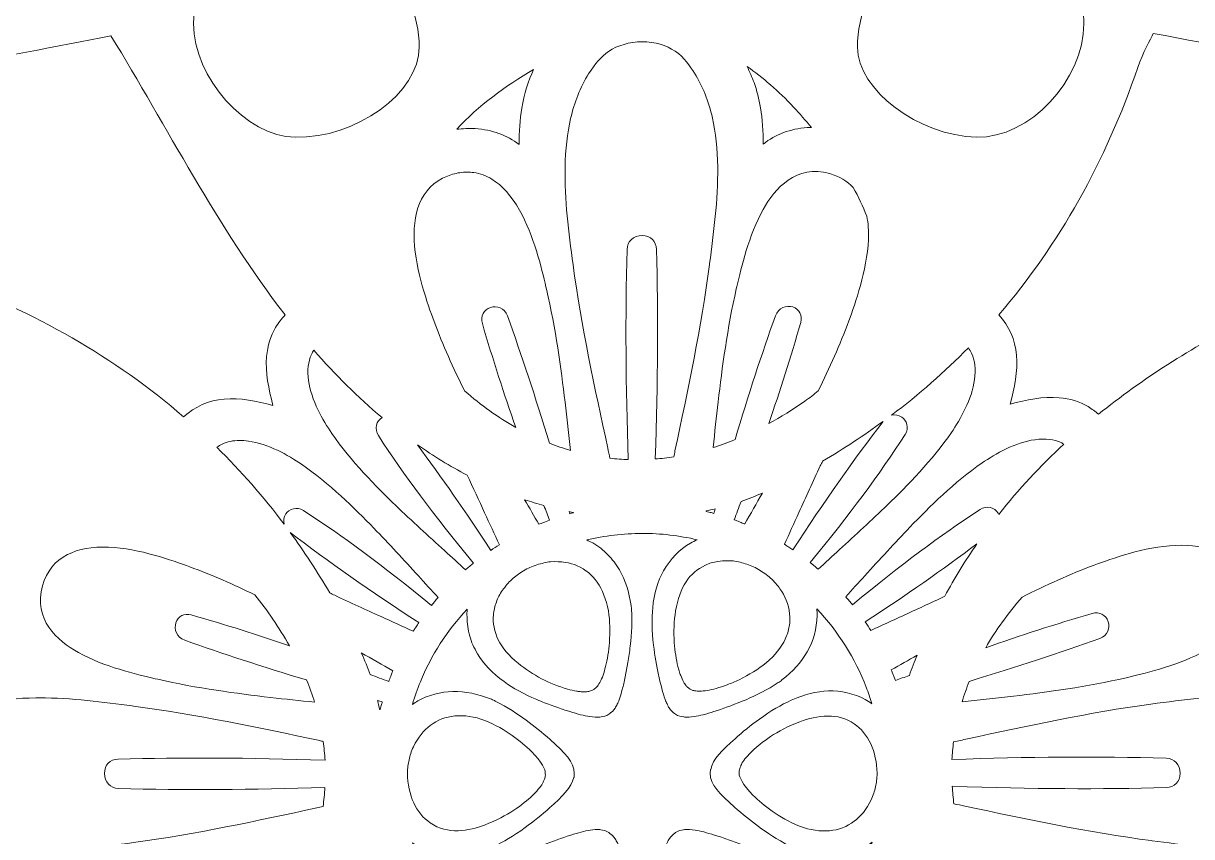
# Model space of a CAD drawing. Extents: x 49 to 10099, y -910 to -90.
# Drawn here: x 2683.6 to 2880.8, y -510.7 to -373.5 of the extents above; entities that cross this region are included whole.
import ezdxf

# ---------------------------------------------------------------- set-up
doc = ezdxf.new("R2010")
doc.units = 0
doc.header["$MEASUREMENT"] = 0
doc.layers.add('Layer 1', color=7, linetype='Continuous')

# ---------------------------------------------------------------- blocks, each defined once
blk = doc.blocks.new('block 2')
at = {"layer": 'Layer 1', "lineweight": 0}
for points, knots in [([(3211.48, -226.33), (3193.85, -186.9), (3166.75, -153.49), (3133.11, -129.71), (3098.04, -104.91), (3057.53, -91.8), (3015.95, -91.8), (2968.05, -91.8), (2920.03, -109.39), (2877.06, -142.66), (2844.36, -167.98), (2814.49, -202.19), (2788, -244.61), (2761.52, -202.2), (2731.66, -168), (2698.95, -142.67), (2655.98, -109.4), (2607.95, -91.81), (2560.04, -91.8), (2518.47, -91.8), (2477.96, -104.91), (2442.9, -129.69), (2409.25, -153.47), (2382.15, -186.88), (2364.52, -226.31), (2343.14, -274.13), (2336.87, -327.84), (2346.41, -381.63), (2356.97, -441.15), (2385.77, -497.53), (2432, -549.22), (2585.89, -721.22), (2762.96, -885.08), (2764.74, -886.72), (2764.74, -886.72), (2788.01, -908.2), (2788.01, -908.2), (2788.01, -908.2), (2811.28, -886.71), (2811.28, -886.71), (2813.05, -885.08), (2990.13, -721.22), (3144.01, -549.22), (3182.92, -505.72), (3209.48, -458.9), (3223.2, -409.67), (3223.21, -409.68), (3223.21, -409.68), (3223.22, -409.68), (3223.22, -409.66), (3223.22, -409.65), (3223.21, -409.63), (3225.79, -400.39), (3227.92, -391.06), (3229.59, -381.65), (3239.12, -327.86), (3232.86, -274.15), (3211.48, -226.33)], [0, 0, 0, 0, 1, 1, 1, 2, 2, 2, 3, 3, 3, 4, 4, 4, 5, 5, 5, 6, 6, 6, 7, 7, 7, 8, 8, 8, 9, 9, 9, 10, 10, 10, 11, 11, 11, 12, 12, 12, 13, 13, 13, 14, 14, 14, 15, 15, 15, 16, 16, 16, 17, 17, 17, 18, 18, 18, 19, 19, 19, 19]), ([(2729.46, -392.68), (2721.16, -392.52), (2712.33, -382.64), (2712.29, -373.47), (2712.24, -363.26), (2721.71, -353.91), (2731.6, -354.41), (2740.7, -354.87), (2750.41, -366.77), (2750.39, -377.46), (2750.39, -385.16), (2739.76, -392.89), (2729.46, -392.68)], [0, 0, 0, 0, 1, 1, 1, 2, 2, 2, 3, 3, 3, 4, 4, 4, 4]), ([(2844.46, -392.66), (2834.66, -392.43), (2824.39, -384.67), (2824.34, -377.46), (2824.26, -366.59), (2835, -354.18), (2844.29, -354.42), (2854.18, -354.68), (2862.57, -363.41), (2862.58, -373.45), (2862.58, -383.08), (2853.34, -392.88), (2844.46, -392.66)], [0, 0, 0, 0, 1, 1, 1, 2, 2, 2, 3, 3, 3, 4, 4, 4, 4]), ([(2668.62, -381.33), (2668.62, -381.33), (2668.62, -381.33), (2668.62, -381.33), (2679.47, -379.22), (2689.24, -377.33), (2698.37, -375.56), (2707.76, -390.85), (2716.34, -407.86), (2727.76, -422.67), (2727.17, -423.3), (2726.63, -423.99), (2726.14, -424.77), (2725.3, -426.21), (2724.81, -427.81), (2724.63, -429.68), (2724.4, -432.39), (2725, -435.18), (2725.71, -437.92), (2722.97, -437.21), (2720.16, -436.61), (2717.48, -436.87), (2714.84, -437.09), (2712.56, -438.11), (2710.64, -439.86), (2699.08, -429.88), (2685.51, -422.11), (2670.14, -416.43), (2668.25, -415.73), (2666.36, -415.04), (2664.49, -414.28), (2663.58, -413.91), (2662.73, -413.4), (2662.61, -413.34), (2664.66, -402.85), (2666.66, -392.58), (2668.81, -381.52)], [0, 0, 0, 0, 1, 1, 1, 2, 2, 2, 3, 3, 3, 4, 4, 4, 5, 5, 5, 6, 6, 6, 7, 7, 7, 8, 8, 8, 9, 9, 9, 10, 10, 10, 11, 11, 11, 12, 12, 12, 12]), ([(2782.22, -445.14), (2780.02, -435.01), (2777.75, -424.54), (2776.35, -414.19), (2775.59, -408.64), (2774.91, -403.21), (2775.01, -397.78), (2775.07, -394.72), (2775.38, -392.02), (2775.95, -389.53), (2775.95, -389.53), (2775.95, -389.53), (2775.95, -389.53), (2776.27, -388.15), (2776.68, -386.83), (2777.16, -385.6), (2777.67, -384.33), (2778.28, -383.1), (2778.99, -381.96), (2780.05, -380.26), (2781.12, -379.06), (2782.36, -378.19), (2783.93, -377.14), (2785.84, -376.59), (2788.02, -376.56), (2790.25, -376.59), (2792.07, -377.12), (2793.58, -378.14), (2795.1, -379.21), (2796.14, -380.7), (2796.87, -381.88), (2798.26, -384.09), (2799.24, -386.56), (2799.89, -389.43), (2800.44, -391.91), (2800.73, -394.62), (2800.77, -397.7), (2800.83, -403.28), (2800.07, -408.97), (2799.4, -413.99), (2799.4, -413.99), (2799.38, -414.15), (2799.38, -414.15), (2798, -424.68), (2795.74, -435.32), (2793.56, -445.61), (2793.49, -445.95), (2793.42, -446.28), (2793.35, -446.62), (2792.3, -446.78), (2791.26, -446.89), (2790.23, -446.97), (2790.67, -433.69), (2790.73, -422.52), (2790.43, -411.61), (2790.4, -410.21), (2789.46, -409.28), (2788.02, -409.25), (2786.56, -409.27), (2785.51, -410.24), (2785.48, -411.61), (2785.17, -422.94), (2785.24, -434.62), (2785.68, -447.08), (2784.64, -447.05), (2783.61, -446.97), (2782.58, -446.86), (2782.46, -446.28), (2782.34, -445.71), (2782.22, -445.14)], [0, 0, 0, 0, 1, 1, 1, 2, 2, 2, 3, 3, 3, 4, 4, 4, 5, 5, 5, 6, 6, 6, 7, 7, 7, 8, 8, 8, 9, 9, 9, 10, 10, 10, 11, 11, 11, 12, 12, 12, 13, 13, 13, 14, 14, 14, 15, 15, 15, 16, 16, 16, 17, 17, 17, 18, 18, 18, 19, 19, 19, 20, 20, 20, 21, 21, 21, 22, 22, 22, 23, 23, 23, 23]), ([(2871.68, -380.88), (2872.53, -378.4), (2873.86, -376.09), (2874.29, -375.15), (2884.93, -377.16), (2895.08, -379.07), (2905.65, -381.06), (2905.65, -381.06), (2906.09, -380.62), (2906.09, -380.62), (2908.07, -391.59), (2909.95, -401.97), (2911.97, -413.09), (2905.78, -416), (2897.59, -419.54), (2889.66, -423.61), (2880.69, -428.22), (2872.43, -433.45), (2865.03, -439.43), (2864.49, -438.97), (2863.92, -438.53), (2863.29, -438.14), (2861.85, -437.29), (2860.25, -436.8), (2858.38, -436.63), (2855.67, -436.39), (2852.88, -436.99), (2850.14, -437.71), (2850.85, -434.96), (2851.46, -432.16), (2851.2, -429.47), (2850.97, -426.84), (2849.96, -424.56), (2848.21, -422.64), (2858.4, -410.78), (2866.22, -396.8), (2871.68, -380.88)], [0, 0, 0, 0, 1, 1, 1, 2, 2, 2, 3, 3, 3, 4, 4, 4, 5, 5, 5, 6, 6, 6, 7, 7, 7, 8, 8, 8, 9, 9, 9, 10, 10, 10, 11, 11, 11, 12, 12, 12, 12]), ([(2767.7, -387.78), (2767.38, -389.71), (2767.23, -391.76), (2767.26, -393.92), (2765.19, -392.31), (2762.74, -391.42), (2759.81, -391.22), (2758.78, -391.16), (2757.75, -391.21), (2756.72, -391.33), (2760.42, -387.31), (2764.92, -384.06), (2769.71, -381.22), (2768.79, -383.16), (2768.11, -385.35), (2767.7, -387.78)], [0, 0, 0, 0, 1, 1, 1, 2, 2, 2, 3, 3, 3, 4, 4, 4, 5, 5, 5, 5]), ([(2815.89, -391.04), (2813, -391.26), (2810.54, -392.17), (2808.45, -393.84), (2808.47, -391.68), (2808.31, -389.63), (2807.99, -387.71), (2807.73, -386.22), (2807.37, -384.79), (2806.91, -383.45), (2806.57, -382.5), (2806.16, -381.61), (2805.72, -380.75), (2808.4, -382.58), (2811.02, -384.86), (2813.57, -387.59), (2814.59, -388.69), (2815.61, -389.84), (2816.6, -391.02), (2816.37, -391.03), (2816.13, -391.03), (2815.89, -391.04)], [0, 0, 0, 0, 1, 1, 1, 2, 2, 2, 3, 3, 3, 4, 4, 4, 5, 5, 5, 6, 6, 6, 7, 7, 7, 7]), ([(2819.68, -398.8), (2821.32, -399.29), (2822.65, -400.09), (2823.66, -401.17), (2824.52, -402.74), (2825.29, -404.35), (2825.93, -405.97), (2826.17, -407.18), (2826.26, -408.51), (2826.2, -409.95), (2825.97, -415.21), (2823.97, -420.72), (2822.9, -423.68), (2821.43, -427.67), (2819.66, -431.6), (2817.74, -435.48), (2817.01, -436.07), (2816.27, -436.65), (2815.49, -437.21), (2813.46, -438.63), (2811.42, -439.89), (2809.39, -441.01), (2811.25, -435.56), (2813.11, -429.78), (2814.78, -423.93), (2815.12, -422.77), (2814.56, -421.68), (2813.45, -421.32), (2812.38, -420.99), (2810.98, -421.45), (2810.51, -422.81), (2808.19, -429.28), (2805.97, -436.11), (2803.69, -443.71), (2802.46, -444.21), (2801.23, -444.66), (2800, -445.05), (2800.28, -442.47), (2800.55, -439.88), (2800.85, -437.31), (2801.51, -431.61), (2802.4, -424.89), (2803.91, -418.26), (2803.91, -418.26), (2804.01, -417.84), (2804.01, -417.84), (2804.76, -414.62), (2806.02, -409.23), (2808.43, -404.88), (2808.43, -404.88), (2808.43, -404.88), (2808.43, -404.88), (2810.44, -401.25), (2814.03, -397.24), (2819.68, -398.8)], [0, 0, 0, 0, 1, 1, 1, 2, 2, 2, 3, 3, 3, 4, 4, 4, 5, 5, 5, 6, 6, 6, 7, 7, 7, 8, 8, 8, 9, 9, 9, 10, 10, 10, 11, 11, 11, 12, 12, 12, 13, 13, 13, 14, 14, 14, 15, 15, 15, 16, 16, 16, 17, 17, 17, 18, 18, 18, 18]), ([(2771.79, -417.92), (2771.79, -417.92), (2771.89, -418.34), (2771.89, -418.34), (2773.43, -424.97), (2774.33, -431.68), (2775.01, -437.36), (2775.01, -437.36), (2775.93, -445.53), (2775.93, -445.53), (2774.73, -445.18), (2773.53, -444.79), (2772.36, -444.33), (2769.99, -436.48), (2767.68, -429.45), (2765.28, -422.82), (2764.79, -421.45), (2763.45, -421.07), (2762.43, -421.4), (2761.28, -421.77), (2760.7, -422.9), (2761.05, -424.09), (2762.8, -430.11), (2764.74, -436.05), (2766.68, -441.64), (2763.71, -439.97), (2760.83, -437.91), (2758.07, -435.5), (2756.15, -431.65), (2754.37, -427.73), (2752.9, -423.76), (2751.81, -420.81), (2749.8, -415.32), (2749.56, -410.07), (2749.43, -407.31), (2749.84, -404.98), (2750.79, -403.14), (2750.79, -403.14), (2750.8, -403.13), (2750.8, -403.13), (2751.83, -401.06), (2753.59, -399.64), (2756.04, -398.92), (2756.83, -398.68), (2757.65, -398.57), (2758.47, -398.57), (2758.86, -398.57), (2759.24, -398.59), (2759.63, -398.64), (2760.7, -398.78), (2761.71, -399.15), (2762.65, -399.74), (2764.39, -400.81), (2765.96, -402.57), (2767.32, -404.97), (2769.74, -409.3), (2771.02, -414.7), (2771.79, -417.92)], [0, 0, 0, 0, 1, 1, 1, 2, 2, 2, 3, 3, 3, 4, 4, 4, 5, 5, 5, 6, 6, 6, 7, 7, 7, 8, 8, 8, 9, 9, 9, 10, 10, 10, 11, 11, 11, 12, 12, 12, 13, 13, 13, 14, 14, 14, 15, 15, 15, 16, 16, 16, 17, 17, 17, 18, 18, 18, 19, 19, 19, 19]), ([(2732.21, -429.33), (2732.21, -429.33), (2732.22, -429.32), (2732.22, -429.32), (2732.33, -429.07), (2732.48, -428.84), (2732.63, -428.61), (2736.19, -432.71), (2740.01, -436.54), (2744.12, -439.99), (2743.65, -440.27), (2743.31, -440.73), (2743.19, -441.28), (2743.04, -441.87), (2743.16, -442.5), (2743.5, -443.02), (2747.91, -449.78), (2752.74, -456.27), (2759.56, -464.55), (2759.34, -464.72), (2759.12, -464.9), (2758.9, -465.09), (2758.68, -465.29), (2758.45, -465.49), (2758.22, -465.69), (2757.05, -464.61), (2755.86, -463.53), (2754.66, -462.44), (2751.95, -459.97), (2749.15, -457.42), (2746.47, -454.85), (2743.13, -451.63), (2738.87, -447.33), (2735.65, -442.67), (2734.11, -440.43), (2732.18, -437.07), (2731.72, -433.74), (2731.48, -431.99), (2731.64, -430.51), (2732.21, -429.33)], [0, 0, 0, 0, 1, 1, 1, 2, 2, 2, 3, 3, 3, 4, 4, 4, 5, 5, 5, 6, 6, 6, 7, 7, 7, 8, 8, 8, 9, 9, 9, 10, 10, 10, 11, 11, 11, 12, 12, 12, 13, 13, 13, 13]), ([(2843.61, -429.14), (2844.19, -430.35), (2844.35, -431.83), (2844.11, -433.56), (2843.65, -436.92), (2841.73, -440.28), (2840.2, -442.52), (2836.99, -447.19), (2832.76, -451.49), (2829.43, -454.72), (2826.78, -457.28), (2824.02, -459.81), (2821.35, -462.26), (2820.14, -463.37), (2818.92, -464.48), (2817.73, -465.59), (2817.5, -465.38), (2817.26, -465.17), (2817, -464.95), (2817, -464.95), (2816.38, -464.46), (2816.38, -464.46), (2823.19, -456.13), (2828.01, -449.62), (2832.4, -442.84), (2832.73, -442.33), (2832.84, -441.73), (2832.71, -441.16), (2832.58, -440.61), (2832.23, -440.13), (2831.82, -439.89), (2831.31, -439.53), (2830.68, -439.45), (2830.1, -439.59), (2834.74, -436.09), (2839.06, -432.29), (2843.07, -428.2), (2843.27, -428.5), (2843.46, -428.81), (2843.61, -429.14)], [0, 0, 0, 0, 1, 1, 1, 2, 2, 2, 3, 3, 3, 4, 4, 4, 5, 5, 5, 6, 6, 6, 7, 7, 7, 8, 8, 8, 9, 9, 9, 10, 10, 10, 11, 11, 11, 12, 12, 12, 13, 13, 13, 13]), ([(2812.77, -461.85), (2812.57, -461.74), (2812.38, -461.61), (2812.19, -461.48), (2812.13, -461.44), (2812.08, -461.41), (2812.02, -461.37), (2812.84, -459.6), (2813.66, -457.8), (2814.48, -455.99), (2815.65, -453.42), (2816.85, -450.76), (2818.09, -448.14), (2818.21, -447.88), (2818.34, -447.61), (2818.47, -447.35), (2822.03, -445.25), (2825.44, -443.01), (2828.69, -440.62), (2823.8, -446.98), (2818.68, -454.26), (2813.47, -462.3), (2813.24, -462.15), (2813.01, -461.99), (2812.77, -461.85)], [0, 0, 0, 0, 1, 1, 1, 2, 2, 2, 3, 3, 3, 4, 4, 4, 5, 5, 5, 6, 6, 6, 7, 7, 7, 8, 8, 8, 8]), ([(2848.19, -456.33), (2848.15, -456.26), (2848.12, -456.19), (2848.08, -456.12), (2847.81, -455.65), (2847.34, -455.31), (2846.79, -455.18), (2846.2, -455.04), (2845.56, -455.16), (2845.04, -455.5), (2838.28, -459.91), (2831.8, -464.74), (2823.51, -471.56), (2823.34, -471.34), (2823.17, -471.12), (2822.97, -470.9), (2822.77, -470.67), (2822.57, -470.44), (2822.38, -470.22), (2823.45, -469.05), (2824.53, -467.86), (2825.61, -466.67), (2828.08, -463.96), (2830.64, -461.15), (2833.22, -458.47), (2836.44, -455.12), (2840.73, -450.87), (2845.39, -447.65), (2847.63, -446.1), (2851, -444.17), (2854.32, -443.72), (2854.32, -443.72), (2854.33, -443.72), (2854.33, -443.72), (2856.07, -443.48), (2857.56, -443.64), (2858.75, -444.21), (2858.9, -444.29), (2859.05, -444.39), (2859.2, -444.47), (2855.21, -448.16), (2851.53, -452.1), (2848.19, -456.33)], [0, 0, 0, 0, 1, 1, 1, 2, 2, 2, 3, 3, 3, 4, 4, 4, 5, 5, 5, 6, 6, 6, 7, 7, 7, 8, 8, 8, 9, 9, 9, 10, 10, 10, 11, 11, 11, 12, 12, 12, 13, 13, 13, 14, 14, 14, 14]), ([(2730.52, -447.87), (2735.2, -451.07), (2739.5, -455.3), (2742.72, -458.63), (2745.28, -461.28), (2747.81, -464.04), (2750.25, -466.71), (2751.37, -467.92), (2752.48, -469.14), (2753.59, -470.33), (2753.39, -470.57), (2753.18, -470.81), (2752.95, -471.06), (2752.95, -471.06), (2752.46, -471.68), (2752.46, -471.68), (2744.13, -464.87), (2737.63, -460.06), (2730.84, -455.67), (2730.33, -455.33), (2729.73, -455.22), (2729.16, -455.36), (2728.62, -455.49), (2728.14, -455.84), (2727.9, -456.25), (2727.53, -456.77), (2727.45, -457.4), (2727.61, -457.99), (2724.11, -453.34), (2720.31, -449), (2716.23, -444.99), (2716.52, -444.79), (2716.82, -444.61), (2717.15, -444.46), (2717.99, -444.05), (2718.98, -443.85), (2720.09, -443.85), (2720.56, -443.85), (2721.05, -443.88), (2721.57, -443.96), (2724.92, -444.41), (2728.29, -446.33), (2730.52, -447.87)], [0, 0, 0, 0, 1, 1, 1, 2, 2, 2, 3, 3, 3, 4, 4, 4, 5, 5, 5, 6, 6, 6, 7, 7, 7, 8, 8, 8, 9, 9, 9, 10, 10, 10, 11, 11, 11, 12, 12, 12, 13, 13, 13, 14, 14, 14, 14]), ([(2758.49, -449.7), (2759.49, -451.83), (2760.48, -453.97), (2761.43, -456.06), (2762.27, -457.88), (2763.09, -459.68), (2763.92, -461.46), (2763.44, -461.76), (2762.96, -462.07), (2762.47, -462.39), (2758.25, -455.93), (2754.1, -449.97), (2750.08, -444.58), (2752.77, -446.47), (2755.57, -448.18), (2758.49, -449.7)], [0, 0, 0, 0, 1, 1, 1, 2, 2, 2, 3, 3, 3, 4, 4, 4, 5, 5, 5, 5]), ([(2808.31, -452.73), (2807.31, -454.47), (2806.32, -456.21), (2805.34, -457.94), (2805.26, -457.91), (2805.17, -457.87), (2805.08, -457.84), (2804.86, -457.76), (2804.64, -457.68), (2804.43, -457.59), (2804.14, -457.46), (2803.84, -457.34), (2803.55, -457.24), (2803.93, -456.23), (2804.31, -455.19), (2804.71, -454.12), (2805.94, -453.7), (2807.15, -453.24), (2808.31, -452.73)], [0, 0, 0, 0, 1, 1, 1, 2, 2, 2, 3, 3, 3, 4, 4, 4, 5, 5, 5, 6, 6, 6, 6]), ([(2771.45, -454.83), (2771.76, -455.67), (2772.07, -456.49), (2772.37, -457.29), (2772.37, -457.29), (2771.52, -457.63), (2771.52, -457.63), (2771.34, -457.71), (2771.15, -457.78), (2770.97, -457.85), (2770.84, -457.9), (2770.71, -457.95), (2770.58, -458), (2769.8, -456.62), (2768.99, -455.23), (2768.19, -453.84), (2769.26, -454.2), (2770.35, -454.53), (2771.45, -454.83)], [0, 0, 0, 0, 1, 1, 1, 2, 2, 2, 3, 3, 3, 4, 4, 4, 5, 5, 5, 6, 6, 6, 6]), ([(2800.33, -455.39), (2800.25, -455.65), (2800.18, -455.9), (2800.11, -456.16), (2799.91, -456.1), (2799.71, -456.04), (2799.5, -455.98), (2799.5, -455.98), (2798.82, -455.83), (2798.82, -455.83), (2798.82, -455.8), (2798.82, -455.77), (2798.83, -455.74), (2799.33, -455.63), (2799.83, -455.51), (2800.33, -455.39)], [0, 0, 0, 0, 1, 1, 1, 2, 2, 2, 3, 3, 3, 4, 4, 4, 5, 5, 5, 5]), ([(2776.36, -456.04), (2776.18, -456.1), (2776, -456.15), (2775.81, -456.21), (2775.78, -456.09), (2775.75, -455.98), (2775.71, -455.86), (2775.96, -455.91), (2776.21, -455.97), (2776.46, -456.02), (2776.43, -456.03), (2776.39, -456.03), (2776.36, -456.04)], [0, 0, 0, 0, 1, 1, 1, 2, 2, 2, 3, 3, 3, 4, 4, 4, 4]), ([(2728.62, -459.36), (2734.98, -464.26), (2742.26, -469.38), (2750.31, -474.59), (2750.15, -474.82), (2750, -475.06), (2749.86, -475.3), (2749.74, -475.49), (2749.61, -475.68), (2749.49, -475.88), (2749.45, -475.93), (2749.41, -475.99), (2749.37, -476.04), (2747.6, -475.22), (2745.8, -474.41), (2743.98, -473.58), (2741.42, -472.42), (2738.76, -471.21), (2736.15, -469.98), (2735.87, -469.84), (2735.58, -469.7), (2735.29, -469.57), (2733.21, -466.01), (2730.99, -462.61), (2728.62, -459.36)], [0, 0, 0, 0, 1, 1, 1, 2, 2, 2, 3, 3, 3, 4, 4, 4, 5, 5, 5, 6, 6, 6, 7, 7, 7, 8, 8, 8, 8]), ([(2817.57, -527.71), (2817.61, -527.29), (2817.62, -526.86), (2817.61, -526.45), (2817.6, -525.34), (2817.45, -524.25), (2817.16, -523.22), (2817.16, -523.22), (2817.16, -523.21), (2817.16, -523.21), (2816.87, -522.21), (2816.43, -521.21), (2815.84, -520.23), (2814.8, -518.48), (2813.29, -516.89), (2811.36, -515.51), (2809.8, -514.39), (2808.05, -513.43), (2805.84, -512.48), (2804.93, -512.09), (2804.05, -511.76), (2803.25, -511.46), (2802.39, -511.14), (2801.58, -510.86), (2800.81, -510.62), (2800.81, -510.62), (2800.22, -510.44), (2800.22, -510.44), (2798.97, -510.07), (2797.79, -509.71), (2796.94, -509.63), (2796.25, -509.49), (2795.7, -509.46), (2795.18, -509.53), (2795.18, -509.53), (2794.99, -509.55), (2794.99, -509.55), (2794.6, -509.61), (2794.12, -509.69), (2793.65, -510.03), (2793.65, -510.03), (2793.53, -510.12), (2793.53, -510.12), (2793.25, -510.33), (2792.9, -510.6), (2792.63, -511.03), (2792.49, -511.23), (2792.37, -511.46), (2792.26, -511.73), (2792.14, -511.94), (2792.03, -512.18), (2791.93, -512.43), (2791.77, -512.83), (2791.65, -513.3), (2791.52, -513.78), (2791.52, -513.78), (2791.4, -514.21), (2791.4, -514.21), (2791.24, -514.79), (2791.08, -515.48), (2790.91, -516.33), (2790.91, -516.33), (2790.46, -518.74), (2790.46, -518.74), (2790.3, -519.66), (2790.17, -520.57), (2790.07, -521.47), (2789.8, -523.77), (2789.73, -525.78), (2789.85, -527.62), (2789.85, -527.74), (2789.85, -527.87), (2789.87, -527.96), (2789.88, -528.1), (2789.9, -528.23), (2789.92, -528.35), (2790.23, -530.64), (2790.9, -532.67), (2791.9, -534.38), (2792.44, -535.3), (2793.09, -536.16), (2793.83, -536.92), (2794.2, -537.3), (2794.61, -537.67), (2795.05, -538.02), (2795.46, -538.34), (2795.92, -538.63), (2796.4, -538.91), (2796.72, -539.09), (2797.06, -539.26), (2797.4, -539.42), (2794.39, -540.13), (2791.25, -540.5), (2788.04, -540.53), (2784.9, -540.52), (2781.8, -540.15), (2778.78, -539.45), (2779.17, -539.27), (2779.54, -539.08), (2779.91, -538.87), (2781.71, -537.85), (2783.31, -536.2), (2784.43, -534.22), (2785.42, -532.45), (2786.04, -530.36), (2786.27, -527.99), (2786.45, -526.09), (2786.4, -524.09), (2786.12, -521.67), (2785.91, -519.78), (2785.57, -518.11), (2785.27, -516.64), (2785.27, -516.64), (2785.23, -516.43), (2785.23, -516.43), (2784.92, -514.94), (2784.58, -513.66), (2784.17, -512.49), (2784.06, -512.19), (2783.94, -511.93), (2783.85, -511.77), (2783.72, -511.51), (2783.6, -511.25), (2783.48, -511.08), (2783.21, -510.63), (2782.87, -510.37), (2782.59, -510.16), (2782.59, -510.16), (2782.41, -510.02), (2782.41, -510.02), (2781.95, -509.69), (2781.44, -509.61), (2781.03, -509.55), (2781.03, -509.55), (2780.89, -509.53), (2780.89, -509.53), (2780.4, -509.47), (2779.86, -509.5), (2779.26, -509.62), (2778.34, -509.72), (2777.19, -510.07), (2775.98, -510.45), (2775.98, -510.45), (2775.35, -510.64), (2775.35, -510.64), (2772.54, -511.62), (2768.7, -512.95), (2765.1, -515.34), (2764.98, -515.4), (2764.86, -515.48), (2764.76, -515.55), (2764.65, -515.63), (2764.55, -515.71), (2764.46, -515.79), (2762.64, -517.21), (2761.21, -518.8), (2760.21, -520.53), (2759.12, -522.41), (2758.56, -524.48), (2758.54, -526.66), (2758.53, -527.03), (2758.54, -527.41), (2758.57, -527.79), (2754.96, -523.96), (2752.09, -519.41), (2750.24, -514.58), (2749.89, -513.68), (2749.57, -512.74), (2749.28, -511.78), (2749.65, -512.04), (2750.03, -512.29), (2750.42, -512.51), (2752.36, -513.52), (2754.45, -514), (2756.62, -513.94), (2758.59, -513.88), (2760.71, -513.35), (2762.9, -512.37), (2764.63, -511.59), (2766.28, -510.61), (2768.26, -509.19), (2769.72, -508.14), (2771.14, -506.99), (2772.38, -505.87), (2774.53, -503.96), (2776.13, -502.42), (2776.48, -500.71), (2776.48, -500.71), (2776.54, -500.68), (2776.54, -500.68), (2776.54, -500.68), (2776.56, -500.04), (2776.56, -500.04), (2776.6, -498.14), (2774.97, -496.55), (2772.48, -494.34), (2771.12, -493.13), (2769.79, -492.06), (2768.42, -491.06), (2767.02, -490.03), (2765.3, -488.84), (2763.23, -487.83), (2763.13, -487.77), (2763.02, -487.71), (2762.93, -487.67), (2762.81, -487.62), (2762.69, -487.57), (2762.58, -487.53), (2758.11, -485.68), (2753.83, -485.77), (2750.17, -487.81), (2749.85, -487.99), (2749.54, -488.2), (2749.24, -488.41), (2749.63, -487.1), (2750.08, -485.81), (2750.59, -484.58), (2752.4, -480.13), (2755.12, -475.93), (2758.5, -472.34), (2758.46, -472.77), (2758.44, -473.19), (2758.46, -473.61), (2758.47, -474.72), (2758.62, -475.8), (2758.91, -476.85), (2759.2, -477.85), (2759.64, -478.85), (2760.22, -479.83), (2761.27, -481.58), (2762.78, -483.17), (2764.71, -484.55), (2766.27, -485.67), (2768.02, -486.63), (2770.23, -487.58), (2771.14, -487.97), (2772.02, -488.3), (2772.82, -488.6), (2773.68, -488.91), (2774.49, -489.19), (2775.26, -489.44), (2775.26, -489.44), (2775.84, -489.61), (2775.84, -489.61), (2777.09, -489.99), (2778.27, -490.34), (2779.12, -490.43), (2779.82, -490.57), (2780.37, -490.6), (2780.89, -490.53), (2780.89, -490.53), (2781.08, -490.5), (2781.08, -490.5), (2781.47, -490.45), (2781.95, -490.37), (2782.42, -490.03), (2782.42, -490.03), (2782.54, -489.94), (2782.54, -489.94), (2782.82, -489.72), (2783.17, -489.46), (2783.44, -489.03), (2783.57, -488.83), (2783.7, -488.6), (2783.81, -488.33), (2783.93, -488.12), (2784.04, -487.88), (2784.13, -487.63), (2784.3, -487.22), (2784.43, -486.74), (2784.55, -486.28), (2784.55, -486.28), (2784.67, -485.85), (2784.67, -485.85), (2784.83, -485.26), (2784.99, -484.57), (2785.16, -483.72), (2785.16, -483.72), (2785.61, -481.32), (2785.61, -481.32), (2785.76, -480.4), (2785.9, -479.49), (2786, -478.59), (2786.27, -476.29), (2786.34, -474.28), (2786.22, -472.44), (2786.22, -472.31), (2786.22, -472.19), (2786.2, -472.09), (2786.19, -471.96), (2786.17, -471.83), (2786.15, -471.71), (2785.83, -469.42), (2785.17, -467.39), (2784.17, -465.68), (2783.63, -464.76), (2782.98, -463.9), (2782.24, -463.14), (2781.87, -462.76), (2781.46, -462.39), (2781.02, -462.04), (2780.6, -461.72), (2780.16, -461.43), (2779.67, -461.15), (2779.35, -460.97), (2779.01, -460.8), (2778.66, -460.64), (2781.68, -459.93), (2784.82, -459.56), (2788.03, -459.53), (2791.17, -459.54), (2794.27, -459.9), (2797.29, -460.61), (2796.9, -460.79), (2796.53, -460.98), (2796.16, -461.19), (2794.36, -462.21), (2792.76, -463.86), (2791.64, -465.84), (2790.65, -467.61), (2790.03, -469.7), (2789.8, -472.07), (2789.62, -473.96), (2789.66, -475.97), (2789.94, -478.38), (2790.16, -480.28), (2790.5, -481.94), (2790.79, -483.41), (2790.79, -483.41), (2790.84, -483.63), (2790.84, -483.63), (2791.15, -485.12), (2791.49, -486.4), (2791.9, -487.57), (2792.01, -487.87), (2792.13, -488.13), (2792.22, -488.29), (2792.34, -488.55), (2792.47, -488.81), (2792.58, -488.98), (2792.86, -489.43), (2793.2, -489.69), (2793.48, -489.9), (2793.48, -489.9), (2793.66, -490.04), (2793.66, -490.04), (2794.12, -490.37), (2794.63, -490.45), (2795.04, -490.5), (2795.04, -490.5), (2795.18, -490.53), (2795.18, -490.53), (2795.67, -490.6), (2796.21, -490.56), (2796.8, -490.44), (2797.73, -490.34), (2798.88, -489.99), (2800.09, -489.61), (2800.09, -489.61), (2800.72, -489.42), (2800.72, -489.42), (2803.53, -488.44), (2807.37, -487.11), (2810.97, -484.72), (2811.09, -484.66), (2811.21, -484.58), (2811.3, -484.51), (2811.42, -484.43), (2811.52, -484.35), (2811.61, -484.27), (2813.43, -482.85), (2814.86, -481.25), (2815.86, -479.52), (2816.95, -477.65), (2817.51, -475.58), (2817.53, -473.4), (2817.54, -473.03), (2817.53, -472.65), (2817.5, -472.27), (2821.1, -476.1), (2823.98, -480.65), (2825.83, -485.48), (2826.18, -486.38), (2826.5, -487.32), (2826.79, -488.28), (2826.42, -488.02), (2826.04, -487.77), (2825.65, -487.55), (2823.71, -486.54), (2821.62, -486.06), (2819.45, -486.12), (2817.47, -486.18), (2815.36, -486.71), (2813.17, -487.69), (2811.44, -488.47), (2809.78, -489.45), (2807.81, -490.87), (2806.35, -491.92), (2804.92, -493.07), (2803.69, -494.19), (2801.53, -496.1), (2799.93, -497.65), (2799.59, -499.37), (2799.59, -499.37), (2799.53, -499.4), (2799.53, -499.4), (2799.53, -499.4), (2799.51, -500.02), (2799.51, -500.02), (2799.47, -501.92), (2801.1, -503.51), (2803.59, -505.71), (2804.95, -506.92), (2806.27, -508), (2807.64, -509), (2809.05, -510.03), (2810.77, -511.21), (2812.83, -512.23), (2812.94, -512.29), (2813.05, -512.35), (2813.14, -512.39), (2813.26, -512.44), (2813.38, -512.49), (2813.5, -512.53), (2817.96, -514.38), (2822.24, -514.29), (2825.9, -512.25), (2826.22, -512.07), (2826.53, -511.86), (2826.83, -511.65), (2826.44, -512.96), (2825.99, -514.25), (2825.48, -515.48), (2823.67, -519.93), (2820.95, -524.13), (2817.57, -527.71)], [0, 0, 0, 0, 1, 1, 1, 2, 2, 2, 3, 3, 3, 4, 4, 4, 5, 5, 5, 6, 6, 6, 7, 7, 7, 8, 8, 8, 9, 9, 9, 10, 10, 10, 11, 11, 11, 12, 12, 12, 13, 13, 13, 14, 14, 14, 15, 15, 15, 16, 16, 16, 17, 17, 17, 18, 18, 18, 19, 19, 19, 20, 20, 20, 21, 21, 21, 22, 22, 22, 23, 23, 23, 24, 24, 24, 25, 25, 25, 26, 26, 26, 27, 27, 27, 28, 28, 28, 29, 29, 29, 30, 30, 30, 31, 31, 31, 32, 32, 32, 33, 33, 33, 34, 34, 34, 35, 35, 35, 36, 36, 36, 37, 37, 37, 38, 38, 38, 39, 39, 39, 40, 40, 40, 41, 41, 41, 42, 42, 42, 43, 43, 43, 44, 44, 44, 45, 45, 45, 46, 46, 46, 47, 47, 47, 48, 48, 48, 49, 49, 49, 50, 50, 50, 51, 51, 51, 52, 52, 52, 53, 53, 53, 54, 54, 54, 55, 55, 55, 56, 56, 56, 57, 57, 57, 58, 58, 58, 59, 59, 59, 60, 60, 60, 61, 61, 61, 62, 62, 62, 63, 63, 63, 64, 64, 64, 65, 65, 65, 66, 66, 66, 67, 67, 67, 68, 68, 68, 69, 69, 69, 70, 70, 70, 71, 71, 71, 72, 72, 72, 73, 73, 73, 74, 74, 74, 75, 75, 75, 76, 76, 76, 77, 77, 77, 78, 78, 78, 79, 79, 79, 80, 80, 80, 81, 81, 81, 82, 82, 82, 83, 83, 83, 84, 84, 84, 85, 85, 85, 86, 86, 86, 87, 87, 87, 88, 88, 88, 89, 89, 89, 90, 90, 90, 91, 91, 91, 92, 92, 92, 93, 93, 93, 94, 94, 94, 95, 95, 95, 96, 96, 96, 97, 97, 97, 98, 98, 98, 99, 99, 99, 100, 100, 100, 101, 101, 101, 102, 102, 102, 103, 103, 103, 104, 104, 104, 105, 105, 105, 106, 106, 106, 107, 107, 107, 108, 108, 108, 109, 109, 109, 110, 110, 110, 111, 111, 111, 112, 112, 112, 113, 113, 113, 114, 114, 114, 115, 115, 115, 116, 116, 116, 117, 117, 117, 118, 118, 118, 119, 119, 119, 120, 120, 120, 121, 121, 121, 122, 122, 122, 123, 123, 123, 124, 124, 124, 125, 125, 125, 126, 126, 126, 127, 127, 127, 128, 128, 128, 129, 129, 129, 130, 130, 130, 131, 131, 131, 132, 132, 132, 133, 133, 133, 134, 134, 134, 135, 135, 135, 136, 136, 136, 137, 137, 137, 138, 138, 138, 139, 139, 139, 140, 140, 140, 141, 141, 141, 142, 142, 142, 143, 143, 143, 144, 144, 144, 145, 145, 145, 145]), ([(2839.09, -470.14), (2836.72, -471.27), (2834.33, -472.37), (2832, -473.43), (2830.18, -474.26), (2828.38, -475.09), (2826.61, -475.92), (2826.31, -475.44), (2826, -474.95), (2825.67, -474.47), (2832.54, -469.98), (2838.86, -465.56), (2844.52, -461.3), (2842.56, -464.12), (2840.75, -467.07), (2839.09, -470.14)], [0, 0, 0, 0, 1, 1, 1, 2, 2, 2, 3, 3, 3, 4, 4, 4, 5, 5, 5, 5]), ([(2728.49, -478.5), (2723.19, -476.7), (2717.6, -474.9), (2711.93, -473.28), (2710.78, -472.95), (2709.68, -473.51), (2709.33, -474.62), (2708.99, -475.69), (2709.45, -477.08), (2710.82, -477.56), (2717.19, -479.84), (2723.92, -482.03), (2731.38, -484.27), (2731.9, -485.52), (2732.35, -486.78), (2732.74, -488.03), (2730.26, -487.76), (2727.78, -487.5), (2725.31, -487.22), (2719.61, -486.55), (2712.89, -485.67), (2706.26, -484.16), (2706.26, -484.16), (2705.85, -484.06), (2705.85, -484.06), (2702.63, -483.31), (2697.24, -482.05), (2692.88, -479.63), (2689.25, -477.62), (2685.25, -474.04), (2686.81, -468.38), (2687.55, -465.91), (2688.96, -464.14), (2691.02, -463.12), (2692.89, -462.16), (2695.23, -461.74), (2697.96, -461.87), (2703.22, -462.09), (2708.73, -464.09), (2711.68, -465.17), (2715.4, -466.53), (2719.06, -468.15), (2722.67, -469.92), (2724.79, -472.51), (2726.68, -475.41), (2728.49, -478.5)], [0, 0, 0, 0, 1, 1, 1, 2, 2, 2, 3, 3, 3, 4, 4, 4, 5, 5, 5, 6, 6, 6, 7, 7, 7, 8, 8, 8, 9, 9, 9, 10, 10, 10, 11, 11, 11, 12, 12, 12, 13, 13, 13, 14, 14, 14, 15, 15, 15, 15]), ([(2877.99, -461.55), (2880.75, -461.42), (2883.08, -461.84), (2884.94, -462.79), (2887.01, -463.82), (2888.42, -465.59), (2889.15, -468.04), (2889.49, -469.2), (2889.58, -470.41), (2889.42, -471.62), (2889.28, -472.69), (2888.91, -473.7), (2888.32, -474.64), (2887.25, -476.39), (2885.49, -477.96), (2883.09, -479.31), (2878.76, -481.74), (2873.36, -483.02), (2870.14, -483.78), (2870.14, -483.78), (2869.72, -483.88), (2869.72, -483.88), (2863.09, -485.42), (2856.38, -486.33), (2850.71, -487.01), (2850.71, -487.01), (2842, -487.98), (2842, -487.98), (2842.36, -486.81), (2842.77, -485.65), (2843.23, -484.5), (2851.29, -482.08), (2858.47, -479.72), (2865.24, -477.27), (2866.61, -476.79), (2867, -475.45), (2866.67, -474.43), (2866.29, -473.28), (2865.16, -472.69), (2863.98, -473.04), (2857.8, -474.84), (2851.71, -476.83), (2846, -478.82), (2847.7, -475.88), (2849.75, -473.03), (2852.16, -470.28), (2856.15, -468.27), (2860.19, -466.42), (2864.3, -464.89), (2867.25, -463.81), (2872.74, -461.79), (2877.99, -461.55), (2877.99, -461.55), (2877.99, -461.55), (2877.99, -461.55)], [0, 0, 0, 0, 1, 1, 1, 2, 2, 2, 3, 3, 3, 4, 4, 4, 5, 5, 5, 6, 6, 6, 7, 7, 7, 8, 8, 8, 9, 9, 9, 10, 10, 10, 11, 11, 11, 12, 12, 12, 13, 13, 13, 14, 14, 14, 15, 15, 15, 16, 16, 16, 17, 17, 17, 18, 18, 18, 18]), ([(2762.91, -473.27), (2762.98, -472.57), (2763.15, -471.85), (2763.41, -471.13), (2763.54, -470.77), (2763.7, -470.41), (2763.84, -470.11), (2764.03, -469.77), (2764.24, -469.44), (2764.46, -469.12), (2764.92, -468.47), (2765.45, -467.85), (2766.01, -467.3), (2766.58, -466.8), (2767.25, -466.3), (2768.02, -465.84), (2768.38, -465.63), (2768.75, -465.43), (2769.06, -465.27), (2769.45, -465.11), (2769.85, -464.97), (2770.25, -464.84), (2771.05, -464.59), (2771.85, -464.41), (2772.57, -464.32), (2774.38, -464.23), (2775.86, -464.45), (2777.07, -464.99), (2778.46, -465.62), (2779.59, -466.55), (2780.44, -467.76), (2781.33, -469.04), (2781.96, -470.68), (2782.33, -472.6), (2782.58, -474.35), (2782.64, -476.09), (2782.49, -477.94), (2782.38, -479.43), (2782.15, -480.84), (2781.84, -482.01), (2781.59, -482.96), (2781.28, -484.02), (2780.91, -484.59), (2780.91, -484.59), (2780.85, -484.7), (2780.85, -484.7), (2780.7, -485.01), (2780.53, -485.26), (2780.36, -485.44), (2780.29, -485.52), (2780.21, -485.59), (2780.13, -485.64), (2780.13, -485.64), (2780, -485.75), (2780, -485.75), (2779.92, -485.83), (2779.84, -485.89), (2779.76, -485.94), (2779.6, -486.04), (2779.4, -486.11), (2779.14, -486.16), (2779.14, -486.16), (2779.02, -486.19), (2779.02, -486.19), (2778.79, -486.26), (2778.52, -486.29), (2778.2, -486.28), (2778.01, -486.27), (2777.82, -486.26), (2777.54, -486.22), (2777.35, -486.21), (2777.15, -486.19), (2776.93, -486.16), (2776.49, -486.09), (2775.98, -485.97), (2775.42, -485.8), (2772.33, -484.91), (2769.6, -483.48), (2767.07, -481.44), (2765.51, -480.15), (2764.42, -478.86), (2763.74, -477.49), (2763.06, -476.11), (2762.77, -474.65), (2762.91, -473.27)], [0, 0, 0, 0, 1, 1, 1, 2, 2, 2, 3, 3, 3, 4, 4, 4, 5, 5, 5, 6, 6, 6, 7, 7, 7, 8, 8, 8, 9, 9, 9, 10, 10, 10, 11, 11, 11, 12, 12, 12, 13, 13, 13, 14, 14, 14, 15, 15, 15, 16, 16, 16, 17, 17, 17, 18, 18, 18, 19, 19, 19, 20, 20, 20, 21, 21, 21, 22, 22, 22, 23, 23, 23, 24, 24, 24, 25, 25, 25, 26, 26, 26, 27, 27, 27, 28, 28, 28, 28]), ([(2799.68, -464.49), (2800.03, -464.4), (2800.39, -464.32), (2800.76, -464.26), (2801.29, -464.18), (2801.85, -464.14), (2802.42, -464.14), (2802.64, -464.14), (2802.87, -464.15), (2803.1, -464.16), (2803.1, -464.16), (2803.1, -464.16), (2803.1, -464.16), (2803.88, -464.2), (2804.68, -464.42), (2805.41, -464.64), (2806.17, -464.88), (2806.96, -465.16), (2807.65, -465.61), (2808.38, -466.04), (2809.06, -466.53), (2809.68, -467.06), (2810.32, -467.62), (2810.87, -468.33), (2811.28, -468.89), (2812.13, -470.03), (2812.71, -471.51), (2812.91, -473.08), (2813, -473.76), (2812.98, -474.48), (2812.85, -475.22), (2812.72, -475.95), (2812.49, -476.67), (2812.17, -477.36), (2811.52, -478.77), (2810.46, -480.09), (2808.96, -481.38), (2807.58, -482.47), (2806.09, -483.4), (2804.39, -484.22), (2803.7, -484.55), (2803.02, -484.84), (2802.36, -485.08), (2801.73, -485.31), (2801.12, -485.51), (2800.53, -485.69), (2799.38, -486.03), (2798.49, -486.12), (2797.72, -486.17), (2797.44, -486.18), (2797.17, -486.13), (2796.87, -486.08), (2796.87, -486.08), (2796.75, -486.06), (2796.75, -486.06), (2796.52, -486.02), (2796.33, -485.96), (2796.23, -485.89), (2796.14, -485.83), (2796.05, -485.77), (2795.96, -485.7), (2795.8, -485.59), (2795.66, -485.49), (2795.53, -485.35), (2795.41, -485.23), (2795.27, -485), (2795.13, -484.78), (2795.13, -484.78), (2795, -484.56), (2795, -484.56), (2794.83, -484.29), (2794.67, -483.93), (2794.52, -483.5), (2794.44, -483.28), (2794.36, -483.04), (2794.28, -482.74), (2794.2, -482.5), (2794.13, -482.25), (2794.06, -481.98), (2793.76, -480.85), (2793.55, -479.45), (2793.44, -477.93), (2793.31, -476.09), (2793.38, -474.35), (2793.67, -472.61), (2794.01, -470.61), (2794.58, -469), (2795.44, -467.69), (2796.24, -466.47), (2797.31, -465.55), (2798.69, -464.89), (2799.03, -464.73), (2799.38, -464.59), (2799.68, -464.49)], [0, 0, 0, 0, 1, 1, 1, 2, 2, 2, 3, 3, 3, 4, 4, 4, 5, 5, 5, 6, 6, 6, 7, 7, 7, 8, 8, 8, 9, 9, 9, 10, 10, 10, 11, 11, 11, 12, 12, 12, 13, 13, 13, 14, 14, 14, 15, 15, 15, 16, 16, 16, 17, 17, 17, 18, 18, 18, 19, 19, 19, 20, 20, 20, 21, 21, 21, 22, 22, 22, 23, 23, 23, 24, 24, 24, 25, 25, 25, 26, 26, 26, 27, 27, 27, 28, 28, 28, 29, 29, 29, 30, 30, 30, 31, 31, 31, 31]), ([(2740.66, -479.78), (2740.65, -479.75), (2740.63, -479.72), (2740.61, -479.68), (2742.4, -480.7), (2744.17, -481.72), (2745.94, -482.72), (2745.91, -482.81), (2745.88, -482.89), (2745.85, -482.98), (2745.77, -483.2), (2745.69, -483.42), (2745.59, -483.63), (2745.46, -483.93), (2745.35, -484.22), (2745.25, -484.52), (2744.23, -484.14), (2743.18, -483.74), (2742.1, -483.34), (2741.67, -482.12), (2741.2, -480.92), (2740.66, -479.78)], [0, 0, 0, 0, 1, 1, 1, 2, 2, 2, 3, 3, 3, 4, 4, 4, 5, 5, 5, 6, 6, 6, 7, 7, 7, 7]), ([(2830.77, -484.37), (2830.77, -484.37), (2830.43, -483.52), (2830.43, -483.52), (2830.35, -483.33), (2830.28, -483.15), (2830.21, -482.96), (2830.16, -482.83), (2830.12, -482.71), (2830.07, -482.58), (2831.51, -481.76), (2832.96, -480.92), (2834.42, -480.08), (2833.97, -481.2), (2833.53, -482.34), (2833.12, -483.49), (2832.32, -483.79), (2831.53, -484.08), (2830.77, -484.37)], [0, 0, 0, 0, 1, 1, 1, 2, 2, 2, 3, 3, 3, 4, 4, 4, 5, 5, 5, 6, 6, 6, 6]), ([(2874.09, -511.4), (2874.09, -511.4), (2873.91, -511.38), (2873.91, -511.38), (2863.39, -510), (2852.75, -507.74), (2842.46, -505.55), (2841.85, -505.43), (2841.25, -505.3), (2840.64, -505.17), (2840.51, -504.18), (2840.42, -503.18), (2840.35, -502.2), (2853.96, -502.67), (2865.35, -502.74), (2876.45, -502.43), (2877.86, -502.39), (2878.78, -501.46), (2878.81, -500.02), (2878.79, -498.55), (2877.82, -497.5), (2876.45, -497.47), (2864.92, -497.16), (2853.02, -497.24), (2840.31, -497.69), (2840.36, -496.7), (2840.44, -495.7), (2840.57, -494.72), (2841.35, -494.55), (2842.14, -494.38), (2842.92, -494.21), (2853.05, -492.02), (2863.52, -489.75), (2873.88, -488.35), (2879.42, -487.58), (2884.85, -486.9), (2890.28, -487), (2893.35, -487.06), (2896.05, -487.37), (2898.54, -487.95), (2899.91, -488.27), (2901.24, -488.67), (2902.46, -489.15), (2903.74, -489.66), (2904.96, -490.28), (2906.1, -490.99), (2907.8, -492.04), (2909.01, -493.12), (2909.87, -494.35), (2910.92, -495.92), (2911.47, -497.84), (2911.51, -500.01), (2911.47, -502.24), (2910.95, -504.06), (2909.92, -505.58), (2908.84, -507.1), (2907.36, -508.13), (2906.19, -508.87), (2903.98, -510.25), (2901.51, -511.24), (2898.63, -511.88), (2896.15, -512.44), (2893.45, -512.73), (2890.37, -512.77), (2884.78, -512.83), (2879.1, -512.07), (2874.09, -511.4)], [0, 0, 0, 0, 1, 1, 1, 2, 2, 2, 3, 3, 3, 4, 4, 4, 5, 5, 5, 6, 6, 6, 7, 7, 7, 8, 8, 8, 9, 9, 9, 10, 10, 10, 11, 11, 11, 12, 12, 12, 13, 13, 13, 14, 14, 14, 15, 15, 15, 16, 16, 16, 17, 17, 17, 18, 18, 18, 19, 19, 19, 20, 20, 20, 21, 21, 21, 22, 22, 22, 22]), ([(2666.19, -505.7), (2665.15, -504.14), (2664.6, -502.22), (2664.56, -500.05), (2664.6, -497.82), (2665.12, -495.99), (2666.15, -494.48), (2667.22, -492.96), (2668.71, -491.93), (2669.88, -491.19), (2672.09, -489.81), (2674.56, -488.82), (2677.43, -488.18), (2679.92, -487.62), (2682.62, -487.33), (2685.7, -487.29), (2685.91, -487.29), (2686.12, -487.29), (2686.33, -487.29), (2691.7, -487.29), (2697.15, -488.01), (2701.97, -488.66), (2701.97, -488.66), (2702.16, -488.68), (2702.16, -488.68), (2712.68, -490.06), (2723.32, -492.32), (2733.61, -494.5), (2733.8, -494.55), (2734, -494.59), (2734.2, -494.63), (2734.34, -495.7), (2734.44, -496.76), (2734.5, -497.82), (2721.43, -497.39), (2710.39, -497.33), (2699.61, -497.63), (2698.21, -497.67), (2697.28, -498.6), (2697.26, -500.04), (2697.28, -501.51), (2698.25, -502.55), (2699.62, -502.59), (2710.76, -502.88), (2722.25, -502.82), (2734.48, -502.41), (2734.41, -503.49), (2734.31, -504.57), (2734.16, -505.63), (2733.82, -505.7), (2733.48, -505.77), (2733.14, -505.85), (2723.02, -508.04), (2712.54, -510.31), (2702.19, -511.71), (2696.65, -512.47), (2691.22, -513.15), (2685.78, -513.06), (2682.72, -513), (2680.02, -512.69), (2677.53, -512.11), (2677.53, -512.11), (2677.53, -512.11), (2677.53, -512.11), (2676.16, -511.79), (2674.84, -511.39), (2673.61, -510.91), (2672.33, -510.4), (2671.11, -509.78), (2669.97, -509.07), (2668.27, -508.02), (2667.06, -506.94), (2666.19, -505.7)], [0, 0, 0, 0, 1, 1, 1, 2, 2, 2, 3, 3, 3, 4, 4, 4, 5, 5, 5, 6, 6, 6, 7, 7, 7, 8, 8, 8, 9, 9, 9, 10, 10, 10, 11, 11, 11, 12, 12, 12, 13, 13, 13, 14, 14, 14, 15, 15, 15, 16, 16, 16, 17, 17, 17, 18, 18, 18, 19, 19, 19, 20, 20, 20, 21, 21, 21, 22, 22, 22, 23, 23, 23, 24, 24, 24, 24]), ([(2743.37, -487.73), (2743.64, -487.8), (2743.9, -487.88), (2744.17, -487.95), (2744.11, -488.15), (2744.05, -488.35), (2743.98, -488.57), (2743.98, -488.57), (2743.83, -489.25), (2743.83, -489.25), (2743.78, -489.24), (2743.74, -489.24), (2743.69, -489.23), (2743.59, -488.73), (2743.49, -488.23), (2743.37, -487.73)], [0, 0, 0, 0, 1, 1, 1, 2, 2, 2, 3, 3, 3, 4, 4, 4, 5, 5, 5, 5]), ([(2771.67, -500.13), (2771.7, -500.36), (2771.67, -500.59), (2771.59, -500.83), (2771.55, -500.97), (2771.49, -501.1), (2771.42, -501.24), (2771.42, -501.24), (2771.38, -501.34), (2771.38, -501.34), (2771.33, -501.47), (2771.27, -501.6), (2771.2, -501.74), (2771.03, -502.04), (2770.8, -502.36), (2770.48, -502.72), (2770.13, -503.13), (2769.84, -503.47), (2769.45, -503.83), (2767.92, -505.22), (2765.43, -507.24), (2761.42, -508.75), (2758.84, -509.72), (2755.16, -510.46), (2752.26, -508.38), (2749.9, -506.82), (2748.46, -503.7), (2748.4, -500.01), (2748.4, -500.01), (2748.4, -500.01), (2748.4, -500.01), (2748.43, -499.1), (2748.52, -498.48), (2748.68, -497.73), (2748.83, -497.06), (2749.03, -496.28), (2749.41, -495.54), (2750.21, -493.93), (2751.13, -492.76), (2752.27, -491.95), (2754.64, -490.09), (2757.93, -489.8), (2761.47, -491.09), (2765.12, -492.6), (2767.51, -494.6), (2769.34, -496.34), (2771.11, -498.15), (2771.71, -499.49), (2771.67, -499.96), (2771.67, -499.96), (2771.67, -500.04), (2771.67, -500.04), (2771.67, -500.04), (2771.67, -500.13), (2771.67, -500.13)], [0, 0, 0, 0, 1, 1, 1, 2, 2, 2, 3, 3, 3, 4, 4, 4, 5, 5, 5, 6, 6, 6, 7, 7, 7, 8, 8, 8, 9, 9, 9, 10, 10, 10, 11, 11, 11, 12, 12, 12, 13, 13, 13, 14, 14, 14, 15, 15, 15, 16, 16, 16, 17, 17, 17, 18, 18, 18, 18]), ([(2804.39, -499.93), (2804.37, -499.7), (2804.4, -499.47), (2804.48, -499.23), (2804.52, -499.09), (2804.58, -498.95), (2804.65, -498.81), (2804.65, -498.81), (2804.69, -498.72), (2804.69, -498.72), (2804.74, -498.59), (2804.8, -498.45), (2804.87, -498.32), (2805.04, -498.02), (2805.27, -497.7), (2805.59, -497.34), (2805.94, -496.93), (2806.24, -496.59), (2806.62, -496.23), (2808.15, -494.84), (2810.64, -492.82), (2814.64, -491.31), (2816.01, -490.8), (2817.69, -490.35), (2819.39, -490.35), (2820.91, -490.35), (2822.45, -490.7), (2823.81, -491.68), (2826.16, -493.23), (2827.61, -496.36), (2827.67, -500), (2827.65, -500.94), (2827.55, -501.57), (2827.39, -502.33), (2827.24, -503), (2827.04, -503.78), (2826.65, -504.52), (2825.86, -506.13), (2824.94, -507.3), (2823.8, -508.11), (2821.42, -509.96), (2818.14, -510.26), (2814.59, -508.96), (2810.95, -507.46), (2808.56, -505.46), (2806.72, -503.72), (2804.95, -501.91), (2804.36, -500.57), (2804.4, -500.1), (2804.4, -500.1), (2804.4, -500.02), (2804.4, -500.02), (2804.4, -500.02), (2804.39, -499.93), (2804.39, -499.93)], [0, 0, 0, 0, 1, 1, 1, 2, 2, 2, 3, 3, 3, 4, 4, 4, 5, 5, 5, 6, 6, 6, 7, 7, 7, 8, 8, 8, 9, 9, 9, 10, 10, 10, 11, 11, 11, 12, 12, 12, 13, 13, 13, 14, 14, 14, 15, 15, 15, 16, 16, 16, 17, 17, 17, 18, 18, 18, 18])]:
    blk.add_open_spline(points, degree=3, knots=knots, dxfattribs=at)

msp = doc.modelspace()

# ---------------------------------------------------------------- block references
at = {"layer": 'Layer 1'}
msp.add_blockref('block 2', (0, 0), dxfattribs=at)

doc.saveas('drawing.dxf')
